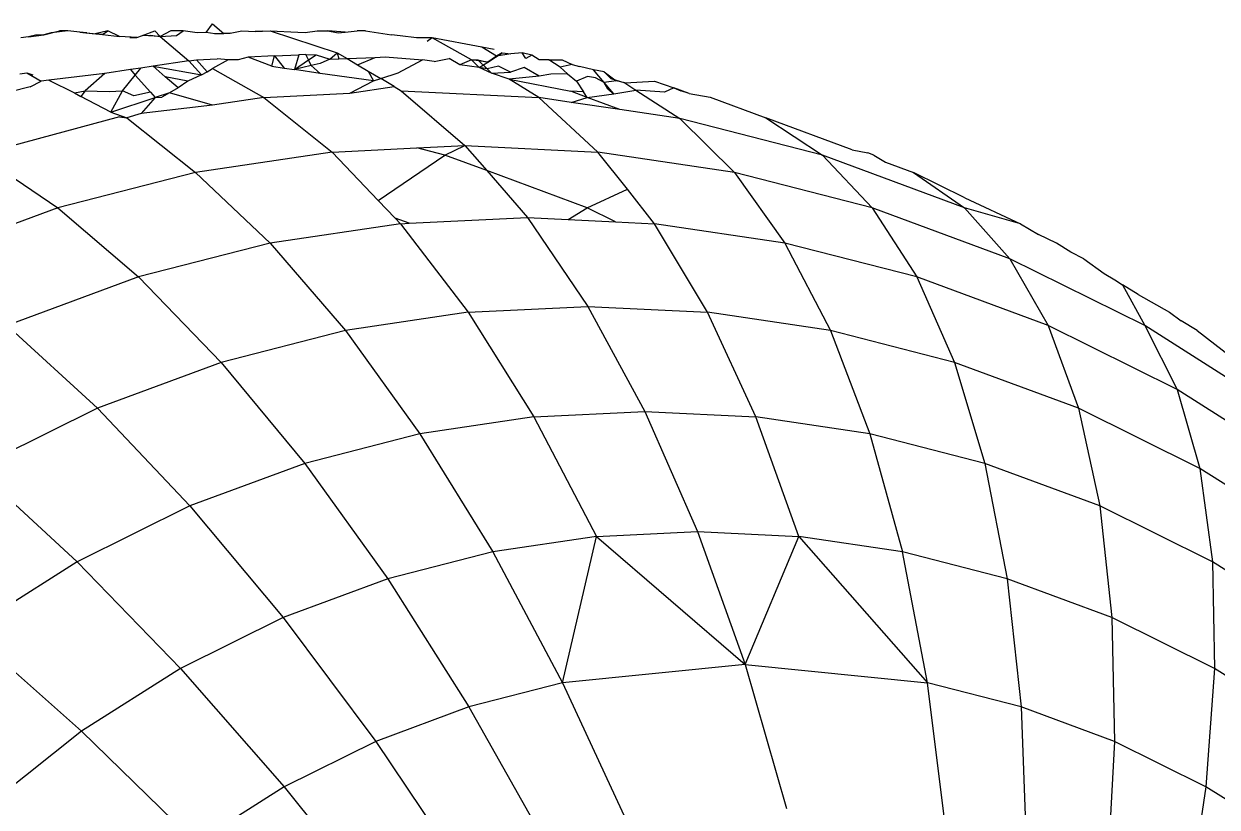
# Model space of a CAD drawing. Header units: millimetres. Extents: x 153 to 4750, y 92 to 3343.
# Drawn here: x 2852.07 to 2857.23, y 1093.23 to 1096.62 of the extents above; entities that cross this region are included whole.
import ezdxf

# ---------------------------------------------------------------- set-up
doc = ezdxf.new("R2010")
doc.units = ezdxf.units.MM

msp = doc.modelspace()

# ---------------------------------------------------------------- linework, layer by layer
for p, q in [((2852.085, 1096.5588), (2852.1508, 1096.5686)), ((2852.1508, 1096.5686), (2852.1154, 1096.5664)), ((2852.1508, 1096.5686), (2852.2194, 1096.5853)), ((2852.183, 1096.5764), (2852.1508, 1096.5686)), ((2852.2552, 1096.5853), (2852.183, 1096.5764)), ((2852.2552, 1096.5853), (2852.2194, 1096.5853)), ((2852.3072, 1096.5802), (2852.2552, 1096.5853)), ((2852.3072, 1096.5802), (2852.3738, 1096.5728)), ((2852.3372, 1096.5769), (2852.3072, 1096.5802)), ((2852.3372, 1096.5769), (2852.3738, 1096.5728)), ((2852.3372, 1096.5769), (2852.405, 1096.5692)), ((2852.428, 1096.5853), (2852.3738, 1096.5728)), ((2852.405, 1096.5692), (2852.3738, 1096.5728)), ((2852.405, 1096.5692), (2852.428, 1096.5853)), ((2852.405, 1096.5692), (2852.4786, 1096.561)), ((2852.4786, 1096.561), (2852.428, 1096.5853)), ((2852.5787, 1096.5656), (2852.6318, 1096.5853)), ((2852.6318, 1096.5853), (2852.6544, 1096.5611)), ((2852.7015, 1096.5853), (2852.6544, 1096.5611)), ((2852.7542, 1096.5853), (2852.7015, 1096.5853)), ((2852.7258, 1096.5646), (2852.7542, 1096.5853)), ((2852.8148, 1096.5764), (2852.7542, 1096.5853)), ((2852.8538, 1096.5782), (2852.8148, 1096.5764)), ((2852.8538, 1096.5782), (2852.8812, 1096.6156)), ((2852.8914, 1096.5727), (2852.8538, 1096.5782)), ((2852.8812, 1096.6156), (2852.9307, 1096.5746)), ((2852.9577, 1096.5759), (2852.8914, 1096.5727)), ((2852.8914, 1096.5727), (2852.9307, 1096.5746)), ((2852.9307, 1096.5746), (2852.9577, 1096.5759)), ((2852.9577, 1096.5759), (2853.0082, 1096.5853)), ((2853.0082, 1096.5853), (2853.0662, 1096.5826)), ((2853.0662, 1096.5826), (2853.1307, 1096.5853)), ((2853.0966, 1096.5836), (2853.0662, 1096.5826)), ((2853.0966, 1096.5836), (2853.1307, 1096.5853)), ((2853.1307, 1096.5853), (2853.4213, 1096.4904)), ((2853.1307, 1096.5853), (2853.2509, 1096.5802)), ((2853.2509, 1096.5802), (2853.2819, 1096.5787)), ((2853.2819, 1096.5787), (2853.3345, 1096.5853)), ((2853.3345, 1096.5853), (2853.3799, 1096.5853)), ((2853.4552, 1096.5802), (2853.3799, 1096.5853)), ((2853.3799, 1096.5853), (2853.4252, 1096.5769)), ((2853.4252, 1096.5769), (2853.4552, 1096.5802)), ((2853.4552, 1096.5802), (2853.5073, 1096.5853)), ((2853.5431, 1096.5853), (2853.5073, 1096.5853)), ((2853.5431, 1096.5853), (2853.6554, 1096.5675)), ((2852.085, 1096.5588), (2852.0527, 1096.555)), ((2852.1154, 1096.5664), (2852.085, 1096.5588)), ((2852.5532, 1096.5561), (2852.4786, 1096.561)), ((2852.5242, 1096.5559), (2852.5532, 1096.5561)), ((2852.5532, 1096.5561), (2852.5787, 1096.5656)), ((2852.5787, 1096.5656), (2852.6137, 1096.5672)), ((2852.6544, 1096.5611), (2852.5787, 1096.5656)), ((2852.6137, 1096.5672), (2852.6544, 1096.5611)), ((2852.6544, 1096.5611), (2852.7258, 1096.5646)), ((2852.6544, 1096.5611), (2852.7792, 1096.4555)), ((2853.693, 1096.5643), (2853.6554, 1096.5675)), ((2853.7643, 1096.555), (2853.693, 1096.5643)), ((2853.8314, 1096.555), (2853.7643, 1096.555)), ((2853.8314, 1096.555), (2853.8093, 1096.539)), ((2854.0459, 1096.515), (2853.8314, 1096.555)), ((2854.002, 1096.4606), (2853.8314, 1096.555)), ((2853.036, 1096.4715), (2852.9917, 1096.4606)), ((2853.1491, 1096.4771), (2853.036, 1096.4715)), ((2853.1385, 1096.4323), (2853.036, 1096.4715)), ((2853.1385, 1096.4323), (2853.1491, 1096.4771)), ((2853.1491, 1096.4771), (2853.2546, 1096.4822)), ((2853.1491, 1096.4771), (2853.1913, 1096.4244)), ((2853.2546, 1096.4822), (2853.2365, 1096.4177)), ((2853.2846, 1096.4837), (2853.2546, 1096.4822)), ((2853.2846, 1096.4837), (2853.3304, 1096.4816)), ((2853.2967, 1096.4606), (2853.2846, 1096.4837)), ((2853.2967, 1096.4606), (2853.3304, 1096.4816)), ((2853.3304, 1096.4816), (2853.3889, 1096.4627)), ((2853.3889, 1096.4627), (2853.4213, 1096.4904)), ((2853.4213, 1096.4904), (2853.4636, 1096.4653)), ((2853.4213, 1096.4904), (2853.4285, 1096.4637)), ((2853.4636, 1096.4653), (2853.5852, 1096.4699)), ((2853.5083, 1096.4387), (2853.5852, 1096.4699)), ((2853.5852, 1096.4699), (2853.628, 1096.4728)), ((2853.628, 1096.4728), (2853.7892, 1096.4606)), ((2854.0997, 1096.5049), (2854.0459, 1096.515)), ((2854.1098, 1096.4758), (2854.0459, 1096.515)), ((2854.0726, 1096.4501), (2854.1346, 1096.4904)), ((2854.1098, 1096.4758), (2854.0726, 1096.4501)), ((2854.1346, 1096.4904), (2854.1098, 1096.4758)), ((2854.1715, 1096.4862), (2854.1098, 1096.4758)), ((2854.1346, 1096.4904), (2854.1715, 1096.4862)), ((2854.2215, 1096.4904), (2854.1715, 1096.4862)), ((2854.2628, 1096.4805), (2854.2215, 1096.4904)), ((2854.2364, 1096.4653), (2854.2215, 1096.4904)), ((2854.2628, 1096.4805), (2854.2364, 1096.4653)), ((2854.2942, 1096.4606), (2854.2628, 1096.4805)), ((2852.5259, 1096.4177), (2852.4159, 1096.4012)), ((2852.5711, 1096.4244), (2852.5259, 1096.4177)), ((2852.5259, 1096.4177), (2852.5469, 1096.3942)), ((2852.5469, 1096.3942), (2852.5711, 1096.4244)), ((2852.624, 1096.4323), (2852.5711, 1096.4244)), ((2852.7792, 1096.4555), (2852.624, 1096.4323)), ((2852.624, 1096.4323), (2852.8334, 1096.395)), ((2852.6765, 1096.3871), (2852.624, 1096.4323)), ((2852.7792, 1096.4555), (2852.8127, 1096.4606)), ((2852.7792, 1096.4555), (2852.8334, 1096.395)), ((2852.8127, 1096.4606), (2852.9017, 1096.4649)), ((2852.8127, 1096.4606), (2852.8575, 1096.4085)), ((2852.8575, 1096.4085), (2852.8812, 1096.4219)), ((2852.9497, 1096.4606), (2852.8812, 1096.4219)), ((2852.8812, 1096.4219), (2853.1029, 1096.2969)), ((2852.9497, 1096.4606), (2852.9017, 1096.4649)), ((2852.9917, 1096.4606), (2852.9497, 1096.4606)), ((2853.1385, 1096.4323), (2853.1913, 1096.4244)), ((2853.1913, 1096.4244), (2853.2365, 1096.4177)), ((2853.2365, 1096.4177), (2853.2967, 1096.4606)), ((2853.3084, 1096.4349), (2853.2365, 1096.4177)), ((2853.3466, 1096.4012), (2853.2365, 1096.4177)), ((2853.3084, 1096.4349), (2853.2967, 1096.4606)), ((2853.347, 1096.4441), (2853.3084, 1096.4349)), ((2853.3466, 1096.4012), (2853.3084, 1096.4349)), ((2853.3889, 1096.4627), (2853.347, 1096.4441)), ((2853.3889, 1096.4627), (2853.4285, 1096.4637)), ((2853.4285, 1096.4637), (2853.4636, 1096.4653)), ((2853.4636, 1096.4653), (2853.5083, 1096.4387)), ((2853.5083, 1096.4387), (2853.5543, 1096.4114)), ((2853.685, 1096.4032), (2853.7892, 1096.4606)), ((2853.8405, 1096.4534), (2853.7892, 1096.4606)), ((2853.8405, 1096.4534), (2853.9054, 1096.4652)), ((2853.9514, 1096.4379), (2853.9054, 1096.4652)), ((2854.002, 1096.4606), (2853.9514, 1096.4379)), ((2854.0349, 1096.4262), (2853.9514, 1096.4379)), ((2854.0349, 1096.4262), (2854.002, 1096.4606)), ((2854.0726, 1096.4501), (2854.002, 1096.4606)), ((2854.002, 1096.4606), (2854.0299, 1096.4606)), ((2854.0698, 1096.4213), (2854.0299, 1096.4606)), ((2854.0299, 1096.4606), (2854.0726, 1096.4501)), ((2854.0349, 1096.4262), (2854.0726, 1096.4501)), ((2854.0886, 1096.4028), (2854.0349, 1096.4262)), ((2854.0698, 1096.4213), (2854.0349, 1096.4262)), ((2854.1185, 1096.4325), (2854.0698, 1096.4213)), ((2854.0886, 1096.4028), (2854.0698, 1096.4213)), ((2854.1707, 1096.4072), (2854.1185, 1096.4325)), ((2854.2295, 1096.4269), (2854.1707, 1096.4072)), ((2854.2953, 1096.3898), (2854.2295, 1096.4269)), ((2854.3369, 1096.4606), (2854.2942, 1096.4606)), ((2854.3369, 1096.4606), (2854.3934, 1096.4606)), ((2854.3856, 1096.4286), (2854.3369, 1096.4606)), ((2854.4375, 1096.44), (2854.3856, 1096.4286)), ((2854.3856, 1096.4286), (2854.4176, 1096.3991)), ((2854.3934, 1096.4606), (2854.4375, 1096.44)), ((2854.4375, 1096.44), (2854.4689, 1096.4312)), ((2854.5303, 1096.4165), (2854.4689, 1096.4312)), ((2854.5758, 1096.408), (2854.5303, 1096.4165)), ((2854.5761, 1096.362), (2854.5303, 1096.4165)), ((2852.0474, 1096.399), (2852.0775, 1096.4032)), ((2852.0775, 1096.4032), (2852.1398, 1096.3673)), ((2852.0775, 1096.4032), (2852.1044, 1096.3945)), ((2852.0922, 1096.3425), (2852.1398, 1096.3673)), ((2852.1735, 1096.3723), (2852.1398, 1096.3673)), ((2852.4159, 1096.4012), (2852.1735, 1096.3723)), ((2852.1735, 1096.3723), (2852.2844, 1096.3166)), ((2852.4159, 1096.4012), (2852.3307, 1096.3261)), ((2852.4923, 1096.3261), (2852.5469, 1096.3942)), ((2852.5469, 1096.3942), (2852.6127, 1096.3206)), ((2852.7331, 1096.3384), (2852.6765, 1096.3871)), ((2852.7739, 1096.3673), (2852.6765, 1096.3871)), ((2852.7739, 1096.3673), (2852.7331, 1096.3384)), ((2852.8334, 1096.395), (2852.7739, 1096.3673)), ((2852.8334, 1096.395), (2852.8575, 1096.4085)), ((2853.578, 1096.3687), (2853.3466, 1096.4012)), ((2853.4755, 1096.3152), (2853.578, 1096.3687)), ((2853.5543, 1096.4114), (2853.578, 1096.3687)), ((2853.5543, 1096.4114), (2853.6092, 1096.3788)), ((2853.578, 1096.3687), (2853.6092, 1096.3788)), ((2853.6092, 1096.3788), (2853.685, 1096.4032)), ((2853.6666, 1096.3447), (2853.6092, 1096.3788)), ((2854.0886, 1096.4028), (2854.1707, 1096.4072)), ((2854.1646, 1096.3767), (2854.0886, 1096.4028)), ((2854.2953, 1096.3898), (2854.1646, 1096.3767)), ((2854.2929, 1096.2969), (2854.1646, 1096.3767)), ((2854.1646, 1096.3767), (2854.4321, 1096.3245)), ((2854.3447, 1096.3976), (2854.2953, 1096.3898)), ((2854.4176, 1096.3991), (2854.3447, 1096.3976)), ((2854.4176, 1096.3991), (2854.4563, 1096.3673)), ((2854.5037, 1096.3873), (2854.4563, 1096.3673)), ((2854.4563, 1096.3673), (2854.4857, 1096.3209)), ((2854.5386, 1096.3822), (2854.5037, 1096.3873)), ((2854.5761, 1096.362), (2854.5386, 1096.3822)), ((2854.5758, 1096.408), (2854.6283, 1096.3691)), ((2854.5758, 1096.408), (2854.6041, 1096.3786)), ((2854.6283, 1096.3691), (2854.5761, 1096.362)), ((2854.6041, 1096.3786), (2854.6652, 1096.3598)), ((2854.6652, 1096.3598), (2854.6283, 1096.3691)), ((2854.6652, 1096.3598), (2854.7937, 1096.3673)), ((2854.7937, 1096.3673), (2854.8769, 1096.3382)), ((2852.0922, 1096.3425), (2852.0072, 1096.3208)), ((2852.2844, 1096.3166), (2852.3307, 1096.3261)), ((2852.2844, 1096.3166), (2852.3118, 1096.302)), ((2852.3307, 1096.3261), (2852.3118, 1096.302)), ((2852.3307, 1096.3261), (2852.4345, 1096.3234)), ((2852.4345, 1096.3234), (2852.4923, 1096.3261)), ((2852.4409, 1096.2334), (2852.4923, 1096.3261)), ((2852.5407, 1096.3041), (2852.4923, 1096.3261)), ((2852.6127, 1096.3206), (2852.5407, 1096.3041)), ((2852.6127, 1096.3206), (2852.6339, 1096.2969)), ((2852.6948, 1096.3168), (2852.6339, 1096.2969)), ((2852.6948, 1096.3168), (2852.6619, 1096.2982)), ((2852.7331, 1096.3384), (2852.6948, 1096.3168)), ((2852.8812, 1096.2638), (2852.6948, 1096.3168)), ((2853.1029, 1096.2969), (2853.4755, 1096.3152)), ((2853.4755, 1096.3152), (2853.6666, 1096.3447)), ((2853.6666, 1096.3447), (2853.6979, 1096.3261)), ((2853.6979, 1096.3261), (2853.9737, 1096.089)), ((2853.6979, 1096.3261), (2854.2929, 1096.2969)), ((2854.4857, 1096.3209), (2854.4321, 1096.3245)), ((2854.5021, 1096.2969), (2854.4321, 1096.3245)), ((2854.5021, 1096.2969), (2854.4857, 1096.3209)), ((2854.5021, 1096.2969), (2854.6171, 1096.3121)), ((2854.6171, 1096.3121), (2854.5761, 1096.362)), ((2854.5911, 1096.335), (2854.5761, 1096.362)), ((2854.5911, 1096.335), (2854.6171, 1096.3121)), ((2854.6171, 1096.3121), (2854.713, 1096.3288)), ((2854.6652, 1096.3598), (2854.713, 1096.3288)), ((2854.713, 1096.3288), (2854.9028, 1096.2057)), ((2854.8366, 1096.3204), (2854.713, 1096.3288)), ((2854.8769, 1096.3382), (2854.8366, 1096.3204)), ((2854.8769, 1096.3382), (2854.9079, 1096.3261)), ((2854.9438, 1096.3137), (2854.8769, 1096.3382)), ((2854.9438, 1096.3137), (2854.9079, 1096.3261)), ((2854.9438, 1096.3137), (2855.0343, 1096.2984)), ((2852.4409, 1096.2334), (2852.3118, 1096.302)), ((2852.4409, 1096.2334), (2852.6339, 1096.2969)), ((2852.6339, 1096.2969), (2852.5725, 1096.2273)), ((2852.8812, 1096.2638), (2852.5725, 1096.2273)), ((2852.6339, 1096.2969), (2852.6619, 1096.2982)), ((2853.1029, 1096.2969), (2852.8812, 1096.2638)), ((2853.1029, 1096.2969), (2853.3983, 1096.0608)), ((2854.5491, 1096.0608), (2854.2929, 1096.2969)), ((2854.4335, 1096.2759), (2854.2929, 1096.2969)), ((2854.4335, 1096.2759), (2854.5021, 1096.2969)), ((2854.6437, 1096.2445), (2854.4335, 1096.2759)), ((2854.6437, 1096.2445), (2854.5021, 1096.2969)), ((2855.0343, 1096.2984), (2855.2748, 1096.2083)), ((2852.4784, 1096.2134), (2851.8719, 1096.0497)), ((2852.4409, 1096.2334), (2852.5108, 1096.2084)), ((2852.4784, 1096.2134), (2852.5108, 1096.2084)), ((2852.5725, 1096.2273), (2852.5108, 1096.2084)), ((2852.5108, 1096.2084), (2852.8084, 1095.9726)), ((2854.9028, 1096.2057), (2854.6437, 1096.2445)), ((2855.2748, 1096.2083), (2855.52, 1096.0478)), ((2855.6485, 1096.071), (2855.2748, 1096.2083)), ((2854.9028, 1096.2057), (2855.1391, 1095.9726)), ((2855.52, 1096.0478), (2854.9028, 1096.2057)), ((2853.3983, 1096.0608), (2852.8084, 1095.9726)), ((2853.3983, 1096.0608), (2853.7653, 1096.0788)), ((2853.3983, 1096.0608), (2853.598, 1095.8519)), ((2853.7653, 1096.0788), (2853.9737, 1096.089)), ((2853.8866, 1096.0478), (2853.7653, 1096.0788)), ((2853.8866, 1096.0478), (2853.9737, 1096.089)), ((2853.9737, 1096.089), (2854.5491, 1096.0608)), ((2853.9737, 1096.089), (2854.0681, 1095.9806)), ((2855.1391, 1095.9726), (2854.5491, 1096.0608)), ((2854.6763, 1095.9), (2854.5491, 1096.0608)), ((2855.6485, 1096.071), (2855.7165, 1096.057)), ((2855.7428, 1096.0478), (2855.7165, 1096.057)), ((2851.8719, 1096.0497), (2852.2116, 1095.8198)), ((2853.598, 1095.8519), (2853.8866, 1096.0478)), ((2854.0681, 1095.9806), (2853.8866, 1096.0478)), ((2855.52, 1096.0478), (2855.7359, 1095.8198)), ((2856.1354, 1095.8198), (2855.52, 1096.0478)), ((2855.7428, 1096.0478), (2855.7935, 1096.0173)), ((2855.7935, 1096.0173), (2855.9143, 1095.9726)), ((2852.8084, 1095.9726), (2852.2116, 1095.8198)), ((2852.8084, 1095.9726), (2853.1311, 1095.6665)), ((2854.0681, 1095.9806), (2854.2444, 1095.7777)), ((2854.502, 1095.8198), (2854.0681, 1095.9806)), ((2855.1391, 1095.9726), (2855.3577, 1095.6665)), ((2855.7359, 1095.8198), (2855.1391, 1095.9726)), ((2855.9143, 1095.9726), (2856.1354, 1095.8198)), ((2856.1361, 1095.8626), (2855.9143, 1095.9726)), ((2854.502, 1095.8198), (2854.6763, 1095.9)), ((2854.7942, 1095.7508), (2854.6763, 1095.9)), ((2853.598, 1095.8519), (2853.6713, 1095.7752)), ((2856.1361, 1095.8626), (2856.3775, 1095.7508)), ((2852.2116, 1095.8198), (2851.6164, 1095.5994)), ((2852.2116, 1095.8198), (2852.5609, 1095.5206)), ((2854.4201, 1095.7691), (2854.502, 1095.8198)), ((2854.6246, 1095.7591), (2854.502, 1095.8198)), ((2855.7359, 1095.8198), (2855.9279, 1095.5206)), ((2856.3311, 1095.5994), (2855.7359, 1095.8198)), ((2856.1354, 1095.8198), (2856.3311, 1095.5994)), ((2856.3775, 1095.7508), (2856.1354, 1095.8198)), ((2853.6947, 1095.7508), (2853.1311, 1095.6665)), ((2853.7323, 1095.7526), (2853.6713, 1095.7752)), ((2853.6713, 1095.7752), (2853.6947, 1095.7508)), ((2853.6947, 1095.7508), (2853.7323, 1095.7526)), ((2853.6947, 1095.7508), (2853.9873, 1095.3677)), ((2853.7323, 1095.7526), (2854.2444, 1095.7777)), ((2854.2444, 1095.7777), (2854.5054, 1095.3931)), ((2854.2444, 1095.7777), (2854.4201, 1095.7691)), ((2854.4201, 1095.7691), (2854.6246, 1095.7591)), ((2854.6246, 1095.7591), (2854.7942, 1095.7508)), ((2855.0234, 1095.3677), (2854.7942, 1095.7508)), ((2855.3577, 1095.6665), (2854.7942, 1095.7508)), ((2856.3775, 1095.7508), (2856.4554, 1095.7045)), ((2856.533, 1095.6665), (2856.4554, 1095.7045)), ((2853.1311, 1095.6665), (2852.5609, 1095.5206)), ((2853.1311, 1095.6665), (2853.4563, 1095.2883)), ((2855.3577, 1095.6665), (2855.5544, 1095.2883)), ((2855.9279, 1095.5206), (2855.3577, 1095.6665)), ((2856.5952, 1095.6274), (2856.533, 1095.6665)), ((2856.3311, 1095.5994), (2856.4965, 1095.31)), ((2856.9151, 1095.31), (2856.3311, 1095.5994)), ((2856.6507, 1095.5994), (2856.5952, 1095.6274)), ((2856.6507, 1095.5994), (2856.739, 1095.535)), ((2852.5609, 1095.5206), (2851.9923, 1095.31)), ((2852.5609, 1095.5206), (2852.9191, 1095.1508)), ((2855.9279, 1095.5206), (2856.0917, 1095.1508)), ((2856.4965, 1095.31), (2855.9279, 1095.5206)), ((2856.739, 1095.535), (2856.7857, 1095.5083)), ((2856.7857, 1095.5083), (2856.8178, 1095.4867)), ((2856.8868, 1095.4444), (2856.8178, 1095.4867)), ((2856.8178, 1095.4867), (2856.9151, 1095.31)), ((2856.8868, 1095.4444), (2857.0224, 1095.3677)), ((2853.9873, 1095.3677), (2854.5054, 1095.3931)), ((2854.5054, 1095.3931), (2855.0234, 1095.3677)), ((2854.5054, 1095.3931), (2854.7519, 1094.9383)), ((2853.9873, 1095.3677), (2853.4563, 1095.2883)), ((2853.9873, 1095.3677), (2854.2714, 1094.9147)), ((2855.2324, 1094.9147), (2855.0234, 1095.3677)), ((2855.5544, 1095.2883), (2855.0234, 1095.3677)), ((2857.0224, 1095.3677), (2857.0725, 1095.3304)), ((2857.1413, 1095.2883), (2857.0725, 1095.3304)), ((2851.9923, 1095.31), (2852.3833, 1094.9523)), ((2853.4563, 1095.2883), (2852.9191, 1095.1508)), ((2853.4563, 1095.2883), (2853.779, 1094.841)), ((2855.5544, 1095.2883), (2855.725, 1094.841)), ((2856.0917, 1095.1508), (2855.5544, 1095.2883)), ((2856.4965, 1095.31), (2856.6274, 1094.9523)), ((2857.0545, 1095.0335), (2856.4965, 1095.31)), ((2856.9151, 1095.31), (2857.0545, 1095.0335)), ((2857.4781, 1094.9523), (2856.9151, 1095.31)), ((2857.1413, 1095.2883), (2857.2945, 1095.1698)), ((2852.9191, 1095.1508), (2852.3833, 1094.9523)), ((2852.9191, 1095.1508), (2853.2806, 1094.7135)), ((2856.0917, 1095.1508), (2856.2233, 1094.7135)), ((2856.6274, 1094.9523), (2856.0917, 1095.1508)), ((2857.0545, 1095.0335), (2857.1532, 1094.6918)), ((2857.5924, 1094.6918), (2857.0545, 1095.0335)), ((2852.3833, 1094.9523), (2851.8575, 1094.6918)), ((2852.3833, 1094.9523), (2852.7836, 1094.5294)), ((2854.2714, 1094.9147), (2854.7519, 1094.9383)), ((2854.7519, 1094.9383), (2855.2324, 1094.9147)), ((2854.7519, 1094.9383), (2854.9799, 1094.4189)), ((2856.6274, 1094.9523), (2856.7202, 1094.5294)), ((2857.1532, 1094.6918), (2856.6274, 1094.9523)), ((2854.2714, 1094.9147), (2853.779, 1094.841)), ((2854.2714, 1094.9147), (2854.5423, 1094.3974)), ((2855.4175, 1094.3974), (2855.2324, 1094.9147)), ((2855.725, 1094.841), (2855.2324, 1094.9147)), ((2853.779, 1094.841), (2853.2806, 1094.7135)), ((2853.779, 1094.841), (2854.0937, 1094.3304)), ((2855.725, 1094.841), (2855.8661, 1094.3304)), ((2856.2233, 1094.7135), (2855.725, 1094.841)), ((2853.2806, 1094.7135), (2852.7836, 1094.5294)), ((2853.2806, 1094.7135), (2853.6398, 1094.2142)), ((2856.2233, 1094.7135), (2856.3201, 1094.2142)), ((2856.7202, 1094.5294), (2856.2233, 1094.7135)), ((2851.8575, 1094.6918), (2852.296, 1094.2878)), ((2857.1532, 1094.6918), (2857.2079, 1094.2878)), ((2857.66, 1094.3698), (2857.1532, 1094.6918)), ((2852.7836, 1094.5294), (2852.296, 1094.2878)), ((2852.7836, 1094.5294), (2853.1871, 1094.0465)), ((2856.7202, 1094.5294), (2856.7727, 1094.0465)), ((2857.2079, 1094.2878), (2856.7202, 1094.5294)), ((2854.5423, 1094.3974), (2854.9799, 1094.4189)), ((2854.9799, 1094.4189), (2855.4175, 1094.3974)), ((2854.9799, 1094.4189), (2855.1854, 1093.8428)), ((2854.5423, 1094.3974), (2854.0937, 1094.3304)), ((2854.3955, 1093.7639), (2854.5423, 1094.3974)), ((2854.5423, 1094.3974), (2855.1854, 1093.8428)), ((2855.1854, 1093.8428), (2855.4175, 1094.3974)), ((2855.4175, 1094.3974), (2855.9754, 1093.7639)), ((2855.8661, 1094.3304), (2855.4175, 1094.3974)), ((2854.0937, 1094.3304), (2853.6398, 1094.2142)), ((2854.0937, 1094.3304), (2854.3955, 1093.7639)), ((2855.9754, 1093.7639), (2855.8661, 1094.3304)), ((2856.3201, 1094.2142), (2855.8661, 1094.3304)), ((2852.296, 1094.2878), (2851.8258, 1093.9891)), ((2852.296, 1094.2878), (2852.743, 1093.8264)), ((2857.2079, 1094.2878), (2857.2168, 1093.8264)), ((2857.678, 1093.9891), (2857.2079, 1094.2878)), ((2853.6398, 1094.2142), (2853.1871, 1094.0465)), ((2853.6398, 1094.2142), (2853.9909, 1093.6603)), ((2856.3201, 1094.2142), (2856.38, 1093.6603)), ((2856.7727, 1094.0465), (2856.3201, 1094.2142)), ((2853.1871, 1094.0465), (2852.743, 1093.8264)), ((2853.1871, 1094.0465), (2853.5875, 1093.5109)), ((2856.7727, 1094.0465), (2856.7835, 1093.5109)), ((2857.2168, 1093.8264), (2856.7727, 1094.0465)), ((2851.8258, 1093.9891), (2852.3148, 1093.5544)), ((2855.1854, 1093.8428), (2854.3955, 1093.7639)), ((2855.1854, 1093.8428), (2855.9754, 1093.7639)), ((2855.1854, 1093.8428), (2855.3654, 1093.2197)), ((2852.743, 1093.8264), (2852.3148, 1093.5544)), ((2852.743, 1093.8264), (2853.1915, 1093.3147)), ((2857.2168, 1093.8264), (2857.1794, 1093.3147)), ((2857.645, 1093.5544), (2857.2168, 1093.8264)), ((2854.3955, 1093.7639), (2853.9909, 1093.6603)), ((2854.3955, 1093.7639), (2854.6796, 1093.1512)), ((2856.0512, 1093.1512), (2855.9754, 1093.7639)), ((2856.38, 1093.6603), (2855.9754, 1093.7639)), ((2853.9909, 1093.6603), (2853.5875, 1093.5109)), ((2853.9909, 1093.6603), (2854.3284, 1093.0612)), ((2856.38, 1093.6603), (2856.4025, 1093.0612)), ((2856.7835, 1093.5109), (2856.38, 1093.6603)), ((2852.3148, 1093.5544), (2851.9101, 1093.2328)), ((2852.3148, 1093.5544), (2852.8098, 1093.0723)), ((2853.5875, 1093.5109), (2853.1915, 1093.3147)), ((2853.5875, 1093.5109), (2853.9781, 1092.9315)), ((2856.7835, 1093.5109), (2856.7528, 1092.9315)), ((2857.1794, 1093.3147), (2856.7835, 1093.5109)), ((2853.1915, 1093.3147), (2852.8098, 1093.0723)), ((2853.1915, 1093.3147), (2853.6343, 1092.7612)), ((2857.1794, 1093.3147), (2857.0965, 1092.7612)), ((2857.5611, 1093.0723), (2857.1794, 1093.3147))]:
    msp.add_line(p, q)

doc.saveas('drawing.dxf')
